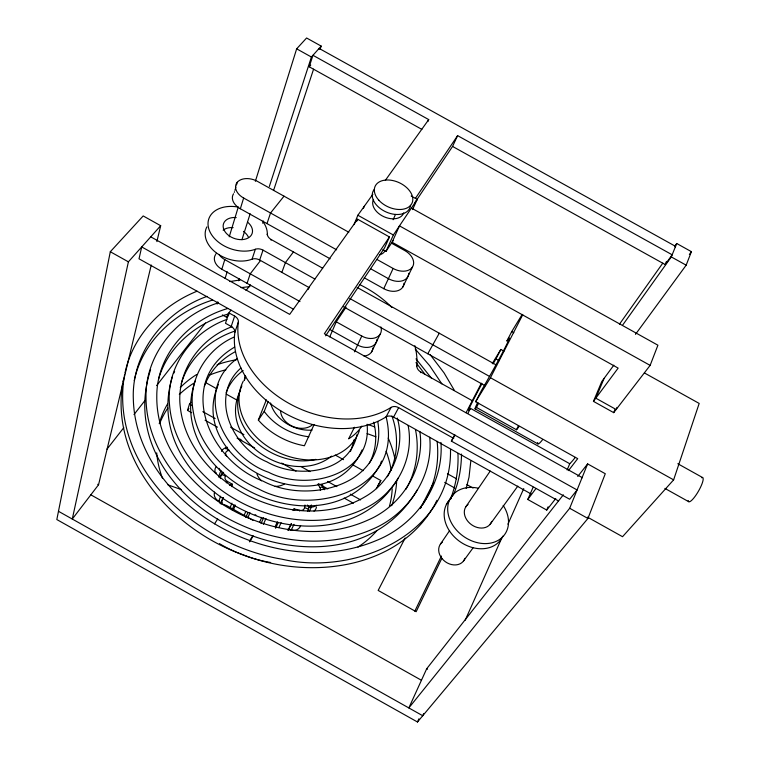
<?xml version="1.0" encoding="UTF-8"?>
<svg xmlns="http://www.w3.org/2000/svg" width="760" height="760" viewBox="0 0 760 760"><rect width="100%" height="100%" fill="white"/><g stroke="black" fill="none" stroke-linecap="round" stroke-linejoin="round"><path stroke-width="1.14" d="M450.499 449.426C452.266 534.517 354.882 576.137 281.979 559.198C197.799 545.129 110.001 469.499 124.155 377.197M461.519 454.072C461.301 467.751 459.04 481.659 453.625 494.256M288.297 530.072L288.648 529.473L291.203 530.109L291.203 529.416M470.782 461.225L469.034 477.128L466.193 488.395M316.331 505.286A8.74 7.172 25.6 0 1 311.401 507.091L308.845 507.148L308.493 509.361A8.806 7.277 25.1 0 1 307.838 511.271M354.274 439.413L351.167 449.891M292.99 510.539L294.015 508.858L299.687 510.311A4.408 3.639 25.1 0 0 304.532 507.747L304.978 505.02M122.655 383.486C110.105 461.405 174.192 530.727 243.741 555.019C308.389 580.136 398.088 570.114 434.767 504.573M357.029 434.615C348.906 473.945 296.59 479.142 266.798 461.785C232.18 447.488 208.753 396.368 240.929 368.011M156.873 241.604L160.683 225.71L143.184 215.945L110.304 251.74L56.829 519.555L417.487 722L587.936 518.453L605.283 473.736L587.632 463.894L577.742 476.472M122.977 381.776L123.31 380.076M124.307 376.342L124.65 374.632M231.923 486.666L232.436 484.253L227.268 481.355A4.455 3.657 19.3 0 1 225.473 476.111A17.622 9.775 33 0 0 224.038 475.361L221.445 474.468L220.229 477.631M239.884 440.629L241.708 440.344M220.789 503.661L222.975 497.553M160.683 225.71L128.393 261.839L72.285 519.042L98.553 484.756L151.25 265.022M125.01 372.932C132.791 335.464 162.146 305.226 197.077 291.203M134.254 380.551L134.625 378.974M134.814 378.176C143.792 340.252 176.073 311.429 212.486 300.086M218.7 501.306L220.637 496.242M216.068 253.887L216.239 253.289M234.308 192.356L234.507 191.691M234.906 190.342L235.305 189.002M235.704 187.653L235.904 186.979M236.502 184.946L236.702 184.262M236.911 183.587L237.31 182.219A15.523 10.459 19.5 0 1 257.535 181.421L348.792 232.246M158.517 379.411C167.523 346.835 196.393 322.99 228.18 314.041M229.225 236.816L238.174 207.357M293.607 309.301L221.834 269.258L224.789 259.625A14.697 10.374 18.8 0 1 218.946 254.372M330.135 258.799L240.35 208.762L243.637 198.018A15.523 10.459 19.5 0 1 237.253 182.286M181.203 383.781C188.565 358.302 210.491 339.14 235.191 330.961M217.103 304.048L217.806 301.805M225.102 278.388L227.173 271.757M255.369 181.288L296.656 48.83L306.603 38L321.185 46.094L320.093 49.4M191.634 412.718L187.501 410.4L189.468 404.168L190.864 402.287M241.956 239.675L250.144 213.75M222.366 314.906L226.784 317.376L227.876 314.022M238.678 280.772L239.391 278.578M269.334 186.485L311.41 57.029L321.185 46.094M231.04 310.08L228.893 312.873L225.501 323.285L231.192 326.467A7.191 5.367 18.6 0 1 234.868 332.405A92.121 68.78 23.7 0 0 284.915 413.259A92.121 68.78 23.7 0 0 386.099 416.869A7.115 5.444 28.3 0 1 393.547 417.135L531.126 493.971M421.866 129.38L309.216 66.794L312.959 55.299L428.716 119.586L427.851 121.572M318.867 49.153L319.105 48.421L675.564 246.363L675.127 246.981M262.751 223.259L263.483 221.046M273.562 190.475L313.576 69.169M206.881 226.888A30.238 21.156 18.9 0 0 217.027 253.355A30.238 21.156 18.9 0 0 252.063 259.179L255.351 249.261A7.543 5.32 20 0 1 263.017 250.126L314.916 279.062M231.192 326.467L234.641 316.084L228.893 312.873M247.066 283.337L250.24 273.819L260.404 260.699M266.998 223.611L270.531 212.999L284.012 196.166M587.48 517.133L622.544 536.702L673.626 479.864L699.181 403.437L644.385 372.932M267.121 234.678L267.33 234.052A30.514 21.185 19 0 0 262.723 221.331M234.868 332.405L238.355 322.059A7.258 5.386 18.8 0 0 234.641 316.084M252.063 259.179A7.467 5.31 19.8 0 1 259.673 260.015L263.017 250.126M271.035 240.189L271.253 239.571A7.401 5.139 20.5 0 1 267.33 234.052M362.092 449.93C326.847 529.948 183.53 463.296 218.452 384.303M172.463 376.637C135.175 495.51 335.16 585.76 398.382 477.869M281.865 272.384L285.409 262.608L293.436 251.93M245.774 376.456L244.292 380.532A64.087 49.314 23.3 0 1 245.204 375.544M150.584 369.654C104.737 510.245 342.503 617.329 417.221 489.972M215.755 473.518L216.125 472.501M225.52 448.789L226.043 447.716L227.468 449.692A17.756 7.03 73.3 0 1 228 450.623A4.398 3.562 19.2 0 0 225.995 455.249A17.537 7.343 -28 0 0 225.283 455.468M204.373 386.289C209.674 371.317 221.284 359.109 235.201 351.738M218.49 477.052L220.827 470.82A8.854 7.22 19.1 0 1 219.051 468.312M226.062 392.853C229.282 383.895 235.448 376.124 243.124 370.548M221.882 474.734L222.67 472.644L221.635 471.618M613.833 365.161L601.768 381.567L593.456 401.365L613.719 412.651L650.132 365.38L657.913 345.202L411.426 208.069M381.539 461.073L380.513 463.638M635.483 334.362L686.166 265.173L691.41 251.665L676.723 243.504L674.728 246.316M220.941 503.756L223.288 497.733M195.254 380.874C160.673 479.256 329.317 556.69 379.952 464.911M308.037 289.56L308.835 287.546M314.137 424.469L304.409 445.759A64.087 49.314 23.3 0 1 258.343 420.09L266.332 399.845M258.343 420.09L264.224 411.426L268.213 401.384M616.977 407.398L616.142 409.507L595.802 398.183L593.456 401.365M613.719 412.651L614.973 409.498M229.928 508.164L231.952 503.13M563.341 494.817L426.692 668.762L408.832 707.931L569.686 508.269L587.632 463.894M622.867 324.795L671.298 256.918L676.723 243.504M232.142 509.827L234.175 504.811M233.728 509.143L235.372 505.115M415.026 202.445L452.57 146.433L665.2 264.556L666.482 261.392M354.008 224.618L357.865 215.241L372.846 194.322M356.763 221.245L357.599 219.222L389.452 236.958L384.57 247.883L325.613 335.825M363.423 208.364L364.287 206.283M567.131 469.993L569.744 463.733A41.629 5.292 -60.4 0 0 575.244 457.425M604.105 378.366L595.802 398.183L618.146 368.106L392.084 242.25L399.484 225.872L650.132 365.38M533.13 487.236L527.772 499.472L546.734 510.064L548.112 506.796M244.026 515.584L245.727 511.575M245.822 517.503L247.94 512.515M247.845 517.721L249.992 512.725M329.745 336.86L336.262 321.812L346.085 307.135M173.85 373.131L174.61 371.402M393.129 219.725L395.485 214.424M259.53 522.367L261.744 517.399M423.681 713.592L422.731 715.73L58.482 511.3M465.196 620.245L501.667 538.232M507.908 524.2L523.744 488.594M261.022 523.545L263.682 517.607M417.487 722L418.902 718.808M382.907 249.66L385.994 251.38L393.366 235.011L417.24 199.376L411.188 196.013M263.321 524.419L266.01 518.472M412.575 209.598L417.24 199.376M354.426 351.87L361.769 336.043A14.525 10.535 25.3 0 0 376.485 337.326A14.525 10.535 25.3 0 0 380.874 326.923M364.24 277.799L383.752 288.676L393.129 268.47A15.485 10.63 25.6 0 0 412.452 267.035A15.485 10.63 25.6 0 0 404.766 250.562L391.381 243.105M275.091 526.756L277.39 521.844M452.57 146.433L457.605 135.632L672.163 254.79L665.2 264.556M275.576 528.247L278.322 522.386M278.825 527.611L281.133 522.718M477.717 402.41A36.964 1.51 -60.7 0 0 476.463 407.436L516.496 429.77L518.491 425.552M371.659 351.813L380.18 334.124M402.838 287.042L412.499 266.959M414.808 611.192L441.417 556.016M441.826 558.325L416.147 611.705L378.166 590.425L405.175 537.947M287.964 530.423L291.251 523.64M288.648 529.473L291.46 523.678M291.203 530.109L294.025 524.324M308.36 508.136L308.845 507.148M307.999 510.35L308.465 509.238L306.071 508.183A17.48 9.585 8.9 0 0 304.532 507.747M436.933 500.336L435.138 503.87M321.68 485.849L322.183 484.842M309.424 511.053L311.429 507.024L311.286 504.934M350.369 451.544L350.778 450.718M322.895 487.967L323.38 486.884L320.986 487.312A17.708 6.517 -29.7 0 0 319.988 487.625L317.993 484.139M354.445 427.253L348.631 438.843A64.087 49.314 23.3 0 0 361.836 426.123M241.889 385.871C222.138 428.934 275.861 469.186 315.846 459.373M239.685 391.913C216.989 441.969 292.163 487.739 331.578 456.133M476.463 407.436L478.581 403.284M568.489 470.611L577.704 458.641L475.665 401.717L490.447 377.729L522.747 314.678M467.903 413.335L470.478 408.348A41.581 1.539 -60.7 0 1 481.992 383.667M493.078 363.916A41.581 1.539 -60.7 0 1 495.966 358.929L500.85 349.457L503.937 351.177M420.299 508.564L433.798 482.334M475.665 401.717L481.337 390.688A41.581 1.539 -60.7 0 0 504.203 349.363A41.581 1.539 -60.7 0 0 506.844 341.088L511.736 331.588L522.206 314.402M558.609 501.011L451.383 441.132L454.651 434.815M466.089 412.699L481.355 383.211M369.351 463.248C376.133 450.813 377.349 435.774 373.692 422.18M386.099 416.869L391.134 407.369A7.191 5.462 28.3 0 1 398.648 407.654L453.72 438.406M416.527 366.51L416.851 365.902A93.043 68.941 23.7 0 0 414.856 345.686M393.547 417.135L398.648 407.654M427.785 353.761L439.27 333.222M420.546 372.656L420.869 372.048A6.925 5.073 28.4 0 1 416.851 365.902M376.295 488.68L380.817 480.529L372.523 475.902M377.634 486.172L380.817 480.529M387.334 476.748C398.154 458.574 399.066 435.651 391.913 415.986M240.122 391.115L240.568 390.327M405.716 489.554C416.48 471.703 419.587 449.787 415.445 429.466M492.261 363.565L500.85 349.457M451.383 441.132L455.041 435.185M422.731 504.688C434.682 486.067 439.555 463.277 437.104 441.351M249.413 541.281L252.538 536.284M249.517 541.861L253.27 535.866M226.29 482.837L226.489 482.534A17.736 1.805 -60.1 0 1 227.268 481.355M446.367 504.583L449.882 499.225M450.984 498.275L450.547 498.94C456.123 484.566 458.574 469.034 457.966 453.653M452.086 496.603L453.406 494.589M214.529 523.83L217.702 519.014M385.994 251.38L393.338 240.369M389.452 236.958L324.368 333.735L582.103 477.555L581.628 478.154M415.368 198.427L457.605 135.632M222.67 472.644L221.407 474.515A8.901 7.315 19.3 0 0 220.391 478.572M440.391 544.16L449.625 530.603M465.766 506.911L490.209 471.067M420.223 508.459L421.496 506.587M619.438 324.226L662.777 263.159M357.599 219.222L289.683 314.374L150.736 236.835M385.329 180.376L428.716 119.586M219.298 500.536L218.775 501.239A8.74 7.258 18.9 0 1 214.605 492.072M463.448 561.089L473.195 547.646M490.19 524.21L517.817 486.105M689.377 254.448L691.41 251.665M187.501 410.4L188.898 408.528M527.772 499.472L535.857 488.67M246.059 290.5L250.353 284.915M226.784 317.376L228.959 314.535M106.989 449.16L123.775 427.661M133.988 414.57L144.941 400.548M156.617 385.586L205.513 322.952M546.734 510.064L555.76 498.503M309.216 66.794L310.745 65.075M237.443 358.378C191.491 391.21 224.01 457.111 268.631 472.283C306.109 491.739 372.315 475.912 367.08 424.26M234.697 347.054C174.524 382.128 209.038 461.358 263.226 481.213C308.608 505.333 388.559 484.528 377.767 421.448M234.469 336.917C206.359 348.935 187.587 380.19 193.107 410.733C198.664 446.329 226.727 474.762 258.713 489.003C312.075 517.636 404.139 490.647 386.166 417.012M231.942 326.743C199.424 338.542 175.607 372.58 180.367 407.607C184.88 447.621 215.517 480.291 250.8 497.04C286.083 513.903 330.476 517.417 364.99 496.793C391.894 481.555 405.83 447.801 397.318 418.048M226.898 319.409C192.137 331.692 165.841 367.061 169.508 404.605C172.786 447.516 204.411 483.436 241.423 502.626C279.281 522.376 327.19 527.839 366.063 507.813C396.007 493.259 414.637 458.594 408.148 425.609M207.1 296.362C164.673 311.286 131.48 352.916 133.323 398.905C134.52 453.159 172.71 500.07 218.32 525.967C265.572 552.976 325.717 562.125 376.751 540.35C415.454 524.799 444.001 484.813 440.952 442.453M229.501 485.26L232.436 484.253M218.329 302.812C178.153 315.495 145.398 353.343 146.005 396.596C145.853 447.308 181.184 491.663 223.592 516.049C267.558 541.547 323.855 550.25 371.431 529.644C407.626 514.919 433.694 476.786 429.704 437.219M228.048 308.437C189.316 319.276 156.636 354.625 156.788 396.093C156.151 443.906 189.582 485.849 229.634 508.611C270.959 532.332 324.026 540.17 368.296 519.925C402.125 505.419 425.248 468.397 419.843 431.433M228 450.623L229.292 450.243M227.534 447.26L225.91 447.735A8.787 7.115 19.2 0 0 221.511 451.373M222.291 502.483L221.749 502.597A1.539 0.608 -27.9 0 1 221.331 502.635M229.795 281.561L240.084 279.965M241.034 287.631L249.973 286.587M167.95 484.861L181.232 489.544M219.953 503.196L226.584 505.542L252.956 520.306M367.08 433.561L375.905 436.791M367.859 424.431L374.528 426.873M296.656 48.83L311.41 57.029M671.298 256.918L686.166 265.173M357.865 215.241L393.366 235.011M511.736 331.588L513.808 332.747M376.998 259.483L393.129 268.47M243.637 198.018L336.651 249.831M370.766 268.841L388.398 278.663A15.342 10.621 25.6 0 0 408.776 273.267M495.966 358.929L499.073 360.658M677.806 463.733L702.658 477.584M271.253 239.571L322.648 268.213M357.115 287.423L496.584 365.17M349.704 298.462L489.544 376.428M490.447 377.729L673.626 479.864M259.673 260.015L309.472 287.784M343.624 306.831L485.127 385.748M664.895 488.404L688.664 501.667M224.789 259.625L299.991 301.577M336.262 321.812L361.769 336.043M420.869 372.048L472.207 400.691M475.038 408.832L537.767 443.83M329.289 329.213L357.608 345.012A14.402 10.517 25.2 0 0 377.055 339.264M470.478 408.348L569.744 463.733M110.304 251.74L128.393 261.839M569.686 508.269L587.936 518.453M447.44 473.746L456.655 478.885M466.897 484.614L473.034 488.043M444.695 482.401L454.841 488.072M205.542 382.527L216.894 388.873M226.176 394.07L237.528 400.416M335.236 455.041L343.52 459.676M352.839 464.892L363.204 470.687M189.468 404.168L191.52 405.317M202.825 411.644L215.156 418.541M230.575 427.167L243.931 434.644M300.741 466.421L310.033 471.618M327.57 481.431L336.86 486.628M350.274 494.133L360.591 499.909M205.076 420.233L217.474 427.177M237.111 438.159L254.685 447.991M281.637 463.077L295.991 471.105M318.535 483.721L327.769 488.889M344.166 498.066L353.39 503.225M218.7 501.258L221.027 502.559M97.707 484.281L98.553 484.756M426.692 668.762L427.538 669.237M90.839 494.826L421.448 680.267M239.789 438.909L241.309 440.306M220.827 470.82L221.521 471.504M415.207 349.011L429.742 365.798L441.864 383.895M415.995 358.863L431.404 378.166M307.353 505.02L308.398 506.274M429.979 354.416L444.058 372.884L454.195 390.06M415.967 362.606L424.868 374.138M322.411 485.241L323.399 486.961A8.674 7.058 25.8 0 1 324.349 489.697M294.015 508.858L294.804 510.34M225.995 455.249L226.623 456.409M701.499 477.679A13.927 3.154 -60 0 1 698.355 491.359A13.927 3.154 -60 0 1 688.218 500.545M542.393 439.935A36.983 3.648 -60.5 0 1 537.672 442.51M519.175 426.398A36.974 2.859 -60.6 0 1 516.496 429.77M372.837 348.042A14.278 10.498 25.2 0 1 364.04 356.126M221.834 269.258A14.563 10.364 18.6 0 1 215.507 254.657M240.35 208.762A15.38 10.45 19.4 0 1 233.529 193.8M403.997 283.214A15.2 10.611 25.5 0 1 383.752 288.676M410.514 205.323A20.188 13.3 24.7 0 1 386.337 212.078A20.188 13.3 24.7 0 1 374.224 189.439M385.101 250.677A14.535 9.947 24.4 0 1 379.525 254.876M255.94 515.09A8.939 7.448 22 0 1 255.094 514.71M222.936 472.492A1.548 0.788 -9.3 0 1 223.611 472.387M299.687 510.311A18.059 2.394 -75.4 0 1 299.573 510.976M308.37 506.322A1.52 0.817 52.3 0 1 308.76 506.834M319.988 487.625A4.341 3.534 25.8 0 1 320.321 490.447M215.45 472.891A8.626 7.058 18.8 0 1 216.163 466.726M300.599 525.625A8.645 7.22 25 0 1 291.954 530.271M316.445 506.901A8.512 7.011 25.7 0 1 313.984 511.128M288.363 529.302A1.51 0.636 71.6 0 1 288.163 529.008M284.553 483.892A17.461 14.202 22.4 0 1 275.11 486.352M261.544 480.823A17.461 14.202 22.4 0 1 256.947 474.031M312.113 425.096A18.63 14.525 23.1 0 1 292.296 426.198A18.63 14.525 23.1 0 1 280.563 410.562M503.186 505.419A32.68 25.45 35.6 0 1 489.925 543.229A32.68 25.45 35.6 0 1 448.267 514.453A32.68 25.45 35.6 0 1 478.258 488.205M502.825 536.142A32.471 25.403 35.7 0 1 459.315 541.186A32.471 25.403 35.7 0 1 451.145 498.398M376.96 530.565A123.424 99.455 22.6 0 1 357.969 547.077M270.655 562.505A123.424 99.455 22.6 0 1 219.45 543.656M159.239 423.7A123.424 99.455 22.6 0 1 167.466 404.111M180.262 387.543A123.424 99.455 22.6 0 1 196.593 374.547M217.151 364.705A123.424 99.455 22.6 0 1 236.493 359.736M388.198 438.055A123.424 99.455 22.6 0 1 394.82 458.546M396.653 481.156A123.424 99.455 22.6 0 1 391.685 505.694M162.45 478.268A123.357 99.408 22.6 0 1 156.693 452.855M159.714 423.396A122.312 99.113 22.5 0 1 167.865 408.053M179.312 394.497A122.312 99.113 22.5 0 1 193.914 383.116M209.228 375.212A122.312 99.113 22.5 0 1 225.939 369.806M386.127 451.259A122.312 99.113 22.5 0 1 391.229 470.487M392.217 488.775A122.312 99.113 22.5 0 1 389.395 506.502M464.93 558.325A14.307 11.476 36.2 0 1 445.341 561.716A14.307 11.476 36.2 0 1 442.472 542.003M403.702 212.838A16.54 10.963 24.6 0 1 384.094 216.799A16.54 10.963 24.6 0 1 373.521 199.462M391.134 407.369A93.043 68.941 23.7 0 1 289.047 403.427A93.043 68.941 23.7 0 1 238.355 322.059M360.002 284.734A93.043 68.941 23.7 0 1 391.894 307.439M491.682 521.389A14.972 11.666 35.6 0 1 471.447 524.666A14.972 11.666 35.6 0 1 468.036 504.459M308.921 436.781A52.592 40.461 23.3 0 1 264.224 411.426M312.094 430.094A34.409 26.628 23.2 0 1 270.55 402.981M359.328 430.711A63.194 49.105 23.2 0 1 280.962 453.587A63.194 49.105 23.2 0 1 243.276 381.14M255.351 249.261A30.514 21.185 19 0 1 209.409 230.612A30.514 21.185 19 0 1 238.317 207.09M223.136 230.166A14.972 10.478 18.9 0 1 233.139 227.63M243.438 231.41A14.972 10.478 18.9 0 1 248.539 237.452M247.703 222.243A15.105 10.488 19 0 1 246.041 238.906A15.105 10.488 19 0 1 224.038 229.957A15.105 10.488 19 0 1 236.208 217.569M141.711 246.933L139.013 258.808L569.677 499.253L577.087 489.962L141.711 246.933M378.831 200.212A20.282 13.3 24.7 0 0 411.654 203.88A20.282 13.3 24.7 0 0 390.231 180.13A20.282 13.3 24.7 0 0 378.831 200.212"/></g></svg>
